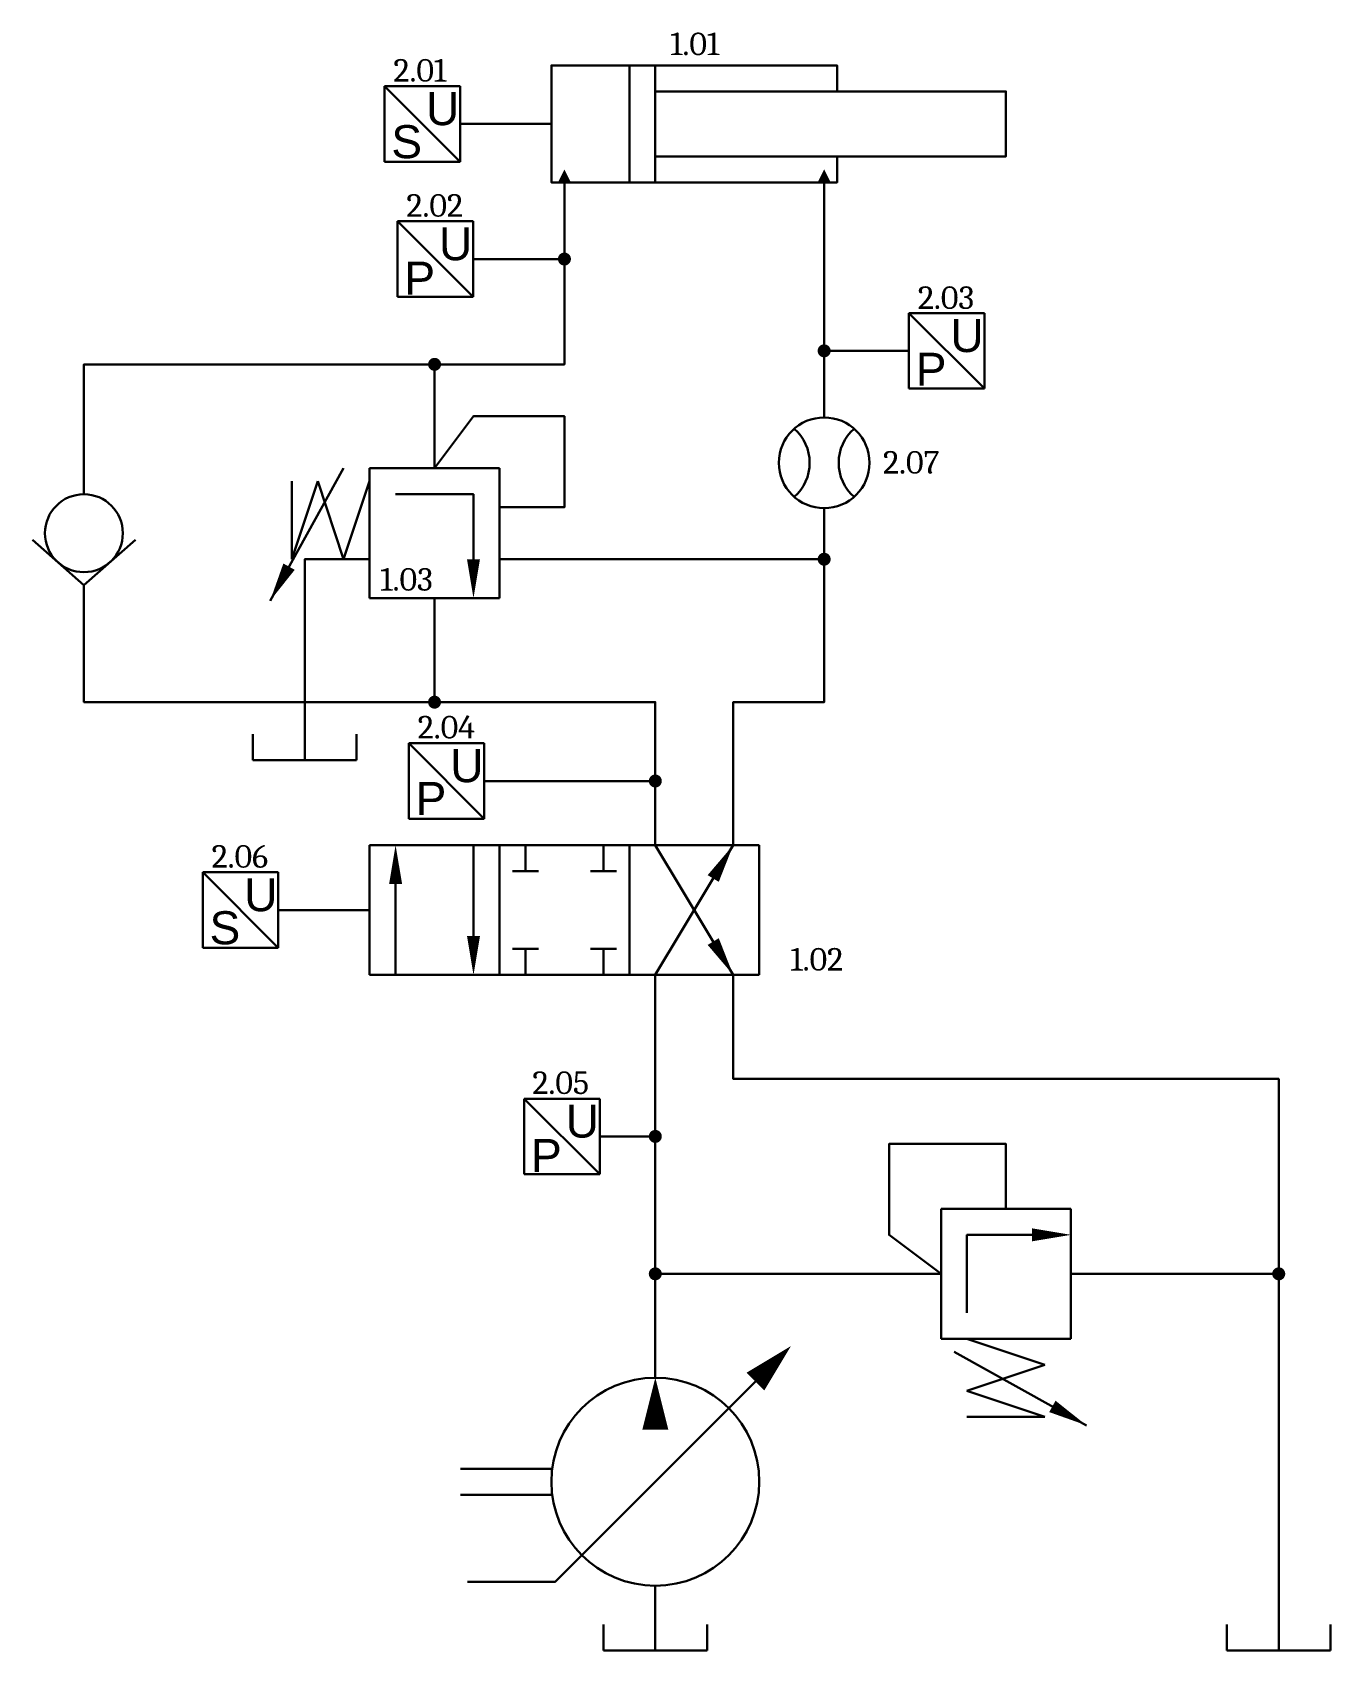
# Model space of a CAD drawing. Header units: millimetres. Extents: x 750 to 1152, y 345 to 845.
import ezdxf
from ezdxf.lldxf.tags import DXFTag

# ---------------------------------------------------------------- set-up
doc = ezdxf.new("R2010")
doc.units = ezdxf.units.MM
doc.header["$LTSCALE"] = 5
doc.linetypes.add('JIS_02_4.0', pattern=[5.5, 4, -1.5])
doc.layers.get('0').update_dxf_attribs({"lineweight": 30})
doc.styles.get("Standard").update_dxf_attribs({"font": 'arial.ttf'})
tags = doc.linetypes.add('HIDDEN', pattern=[0.375, 0.25, -0.125]).pattern_tags.tags
tags[6:7] = [DXFTag(74, 4), DXFTag(75, 0), DXFTag(340, '0'), DXFTag(46, 1.0), DXFTag(50, 0.0), DXFTag(44, 0.0), DXFTag(45, 0.0)]
tags[4:5] = [DXFTag(74, 4), DXFTag(75, 0), DXFTag(340, '0'), DXFTag(46, 1.0), DXFTag(50, 0.0), DXFTag(44, 0.0), DXFTag(45, 0.0)]

msp = doc.modelspace()

# ---------------------------------------------------------------- linework, layer by layer
for p, q in [((882.8, 828.47), (859.45, 828.47)), ((859.45, 828.47), (859.45, 805.12)), ((859.45, 828.47), (882.8, 805.12)), ((882.8, 805.12), (882.8, 828.47)), ((882.8, 816.8), (911.07, 816.8)), ((859.45, 805.12), (882.8, 805.12)), ((886.81, 786.69), (863.47, 786.69)), ((863.47, 786.69), (863.47, 763.34)), ((863.47, 786.69), (886.81, 763.34)), ((886.81, 763.34), (886.81, 786.69)), ((886.81, 775.02), (915.09, 775.02)), ((863.47, 763.34), (886.81, 763.34)), ((1045.05, 758.31), (1021.7, 758.31)), ((1021.7, 758.31), (1021.7, 734.96)), ((1021.7, 758.31), (1045.05, 734.96)), ((1045.05, 734.96), (1045.05, 758.31)), ((1021.7, 746.63), (995.46, 746.63)), ((1021.7, 734.96), (1045.05, 734.96)), ((846.78, 710.32), (824.04, 669.35)), ((838.75, 706.3), (830.71, 682.19)), ((830.71, 682.19), (830.71, 706.3)), ((846.78, 682.19), (838.75, 706.3)), ((854.82, 706.3), (846.78, 682.19)), ((895, 710.32), (854.82, 710.32)), ((854.82, 710.32), (854.82, 670.14)), ((895, 670.14), (895, 710.32)), ((854.82, 670.14), (895, 670.14)), ((818.66, 628.12), (818.66, 620.09)), ((850.8, 620.09), (850.8, 628.12)), ((890.3, 625.28), (866.96, 625.28)), ((866.96, 625.28), (866.96, 601.93)), ((866.96, 625.28), (890.3, 601.93)), ((890.3, 601.93), (890.3, 625.28)), ((818.66, 620.09), (850.8, 620.09)), ((890.3, 613.6), (943.22, 613.6)), ((866.96, 601.93), (890.3, 601.93)), ((854.82, 593.79), (854.82, 553.61)), ((895, 593.79), (854.82, 593.79)), ((895, 593.79), (895, 553.61)), ((935.18, 593.79), (895, 593.79)), ((895, 553.61), (895, 593.79)), ((935.18, 553.61), (935.18, 593.79)), ((935.18, 593.79), (935.18, 553.61)), ((975.36, 593.79), (935.18, 593.79)), ((935.18, 553.61), (935.18, 593.79)), ((943.22, 553.61), (967.33, 593.79)), ((943.22, 593.79), (967.33, 553.61)), ((975.36, 553.61), (975.36, 593.79)), ((826.54, 585.37), (803.19, 585.37)), ((803.19, 585.37), (803.19, 562.03)), ((803.19, 585.37), (826.54, 562.03)), ((826.54, 562.03), (826.54, 585.37)), ((826.54, 573.7), (854.82, 573.7)), ((803.19, 562.03), (826.54, 562.03)), ((854.82, 553.61), (895, 553.61)), ((895, 553.61), (935.18, 553.61)), ((935.18, 553.61), (975.36, 553.61)), ((926.02, 515.36), (902.67, 515.36)), ((902.67, 515.36), (902.67, 492.01)), ((902.67, 515.36), (926.02, 492.01)), ((926.02, 492.01), (926.02, 515.36)), ((926.02, 503.69), (943.22, 503.69)), ((902.67, 492.01), (926.02, 492.01)), ((1031.62, 481.28), (1031.62, 441.1)), ((1071.8, 481.28), (1031.62, 481.28)), ((1071.8, 441.1), (1071.8, 481.28)), ((1031.62, 441.1), (1071.8, 441.1)), ((1039.65, 441.1), (1063.76, 433.06)), ((1035.64, 437.08), (1076.61, 414.34)), ((1063.76, 433.06), (1039.65, 425.03)), ((1039.65, 425.03), (1063.76, 416.99)), ((1063.76, 416.99), (1039.65, 416.99)), ((927.15, 352.7), (927.15, 344.66)), ((959.29, 344.66), (959.29, 352.7)), ((1120.02, 352.7), (1120.02, 344.66)), ((1152.16, 344.66), (1152.16, 352.7)), ((927.15, 344.66), (959.29, 344.66)), ((1120.02, 344.66), (1152.16, 344.66))]:
    msp.add_line(p, q)
at = {"color": 242, "linetype": 'HIDDEN', "ltscale": 5, "true_color": 0xcd2027}
msp.add_line((995.46, 682.19), (895, 682.19), dxfattribs=at)
for points in [[(999.47, 826.84), (999.47, 834.88), (911.07, 834.88), (911.07, 798.72), (999.47, 798.72), (999.47, 806.75)], [(943.22, 834.88), (943.22, 798.72), (935.18, 798.72), (935.18, 834.88), (943.22, 834.88)], [(943.22, 826.84), (943.22, 806.75), (1051.71, 806.75), (1051.71, 826.84), (943.22, 826.84)], [(874.91, 742.46), (915.09, 742.46), (915.09, 798.72)], [(995.46, 726.04), (995.46, 798.72)], [(766.42, 702.28), (766.42, 742.46), (874.91, 742.46)], [(874.91, 710.32), (874.91, 742.46)], [(886.96, 682.19), (886.96, 702.28), (862.86, 702.28)], [(967.33, 593.79), (967.33, 637.99), (995.46, 637.99), (995.46, 697.99)], [(766.42, 674.15), (750.47, 688.22)], [(766.42, 674.15), (782.37, 688.22)], [(766.42, 674.15), (766.42, 637.99), (874.91, 637.99)], [(874.91, 670.14), (874.91, 637.99)], [(943.22, 593.79), (943.22, 637.99), (874.91, 637.99)], [(886.96, 565.66), (886.96, 593.79)], [(903.04, 593.79), (903.04, 585.75)], [(927.15, 593.79), (927.15, 585.75)], [(899.02, 585.75), (907.06, 585.75)], [(923.13, 585.75), (931.16, 585.75)], [(862.86, 581.74), (862.86, 553.61)], [(899.02, 561.65), (907.06, 561.65)], [(903.04, 553.61), (903.04, 561.65)], [(923.13, 561.65), (931.16, 561.65)], [(927.15, 553.61), (927.15, 561.65)], [(943.22, 429.05), (943.22, 553.61)], [(967.33, 553.61), (967.33, 521.46), (1136.09, 521.46), (1136.09, 461.19)], [(1059.75, 473.25), (1039.65, 473.25), (1039.65, 449.14)], [(943.22, 461.19), (1031.62, 461.19)], [(1071.8, 461.19), (1136.09, 461.19), (1136.09, 344.66)], [(885.12, 365.91), (912.23, 365.91), (943.22, 396.9), (974.2, 427.89)], [(911.33, 400.92), (882.95, 400.92)], [(911.33, 392.88), (882.95, 392.88)], [(943.22, 364.76), (943.22, 344.66)]]:
    msp.add_lwpolyline(points)
for points in [[(915.09, 798.72, 4.02, 0, 0), (915.09, 802.73, 0, 0, 0)], [(995.46, 798.72, 4.02, 0, 0), (995.46, 802.73, 0, 0, 0)], [(824.04, 669.35, 0, 4.02, 0), (829.89, 679.89, 4.02, 4.02, 0)], [(886.96, 670.14, 0, 4.02, 0), (886.96, 682.19, 4.02, 4.02, 0)], [(862.86, 593.79, 0, 4.02, 0), (862.86, 581.74, 4.02, 4.02, 0)], [(967.33, 593.79, 0, 4.02, 0), (961.13, 583.45, 4.02, 4.02, 0)], [(886.96, 553.61, 0, 4.02, 0), (886.96, 565.66, 4.02, 4.02, 0)], [(967.33, 553.61, 0, 4.02, 0), (961.13, 563.95, 4.02, 4.02, 0)], [(1071.8, 473.25, 0, 4.02, 0), (1059.75, 473.25, 4.02, 4.02, 0)], [(974.2, 427.89, 7.75, 0, 0), (985.16, 438.84, 0, 0, 0)], [(943.22, 429.05, 0, 8.04, 0), (943.22, 412.97, 8.04, 8.04, 0)], [(1076.61, 414.34, 0, 4.02, 0), (1066.07, 420.19, 4.02, 4.02, 0)]]:
    msp.add_lwpolyline(points, format="xyseb")
at = {"const_width": 2.01}
for points in [[(914.09, 775.02, 1), (916.1, 775.02, 1)], [(994.45, 746.63, 1), (996.46, 746.63, 1)], [(873.91, 742.46, 1), (875.91, 742.46, 1)], [(994.45, 682.19, 1), (996.46, 682.19, 1)], [(873.91, 637.99, 1), (875.91, 637.99, 1)], [(942.21, 613.6, 1), (944.22, 613.6, 1)], [(942.21, 503.69, 1), (944.22, 503.69, 1)], [(942.21, 461.19, 1), (944.22, 461.19, 1)], [(1135.09, 461.19, 1), (1137.1, 461.19, 1)]]:
    msp.add_lwpolyline(points, format="xyb", close=True, dxfattribs=at)
at = {"color": 242, "linetype": 'HIDDEN', "ltscale": 5, "true_color": 0xcd2027, "flags": 128}
for points in [[(874.91, 710.32), (886.96, 726.39), (915.09, 726.39), (915.09, 698.26), (895, 698.26)], [(834.73, 620.09), (834.73, 620.09), (834.73, 662.94), (834.73, 682.19), (854.82, 682.19)], [(1031.62, 461.19), (1015.55, 473.25), (1015.55, 501.37), (1051.71, 501.37), (1051.71, 481.28)]]:
    msp.add_lwpolyline(points, dxfattribs=at)
for centre, radius in [((995.46, 712.01), 14.03), ((766.42, 690.23), 12.05), ((943.22, 396.9), 32.15)]:
    msp.add_circle(centre, radius)
for centre, start, end in [((976.93, 712.01), 311.3417, 48.6583), ((1013.98, 712.01), 131.3417, 228.6583)]:
    msp.add_arc(centre, 14.03, start, end)

# ---------------------------------------------------------------- texts
at = {"color": 242, "linetype": 'JIS_02_4.0', "true_color": 0xcd2027, "char_height": 7, "attachment_point": 1}
for s, width, insert in [('{\\fCambria|b0|i0|c0|p18;\\C256;1.01}', 52.5114, (947.8, 845.08)), ('{\\fCambria|b0|i0|c0|p18;\\C256;2.01}', 52.5114, (862.19, 836.9)), ('{\\fCambria|b0|i0|c0|p18;\\C256;2.02}', 52.5114, (866.21, 795.12)), ('{\\fCambria|b0|i0|c0|p18;\\C256;2.03}', 19.1192, (1024.45, 766.6)), ('{\\fCambria|b0|i0|c0|p18;\\C256;2.07}', 19.1192, (1013.66, 715.67)), ('{\\fCambria|b0|i0|c0|p18;\\C256;1.03}', 19.1192, (858.12, 679.48)), ('{\\fCambria|b0|i0|c0|p18;\\C256;2.04}', 19.1192, (869.69, 633.77)), ('{\\fCambria|b0|i0|c0|p18;\\C256;2.06}', 52.5114, (805.93, 593.8)), ('{\\fCambria|b0|i0|c0|p18;\\C256;1.02}', 19.1192, (984.99, 561.98)), ('{\\fCambria|b0|i0|c0|p18;\\C256;2.05}', 19.1192, (905.18, 523.81))]:
    msp.add_mtext_dynamic_manual_height_columns(s, width=width, gutter_width=97.93, heights=[0], dxfattribs=dict(at, insert=insert))
at = {"char_height": 10.22, "attachment_point": 1}
for s, width, insert in [('U', 10.8837, (872.26, 826.65)), ('S', 15.0893, (861.54, 816.43)), ('U', 10.8837, (876.28, 784.87)), ('P', 15.0893, (865.56, 774.21)), ('U', 10.8837, (1034.51, 756.48)), ('P', 15.0893, (1023.79, 746.04)), ('U', 10.8837, (879.77, 623.45)), ('P', 15.0893, (869.05, 613.3)), ('U', 10.8837, (816.01, 583.55)), ('S', 15.0893, (805.29, 573.33)), ('U', 10.8837, (915.48, 513.54)), ('P', 15.0893, (904.76, 502.89))]:
    msp.add_mtext_dynamic_manual_height_columns(s, width=width, gutter_width=33.38, heights=[0], dxfattribs=dict(at, insert=insert))

doc.saveas('drawing.dxf')
